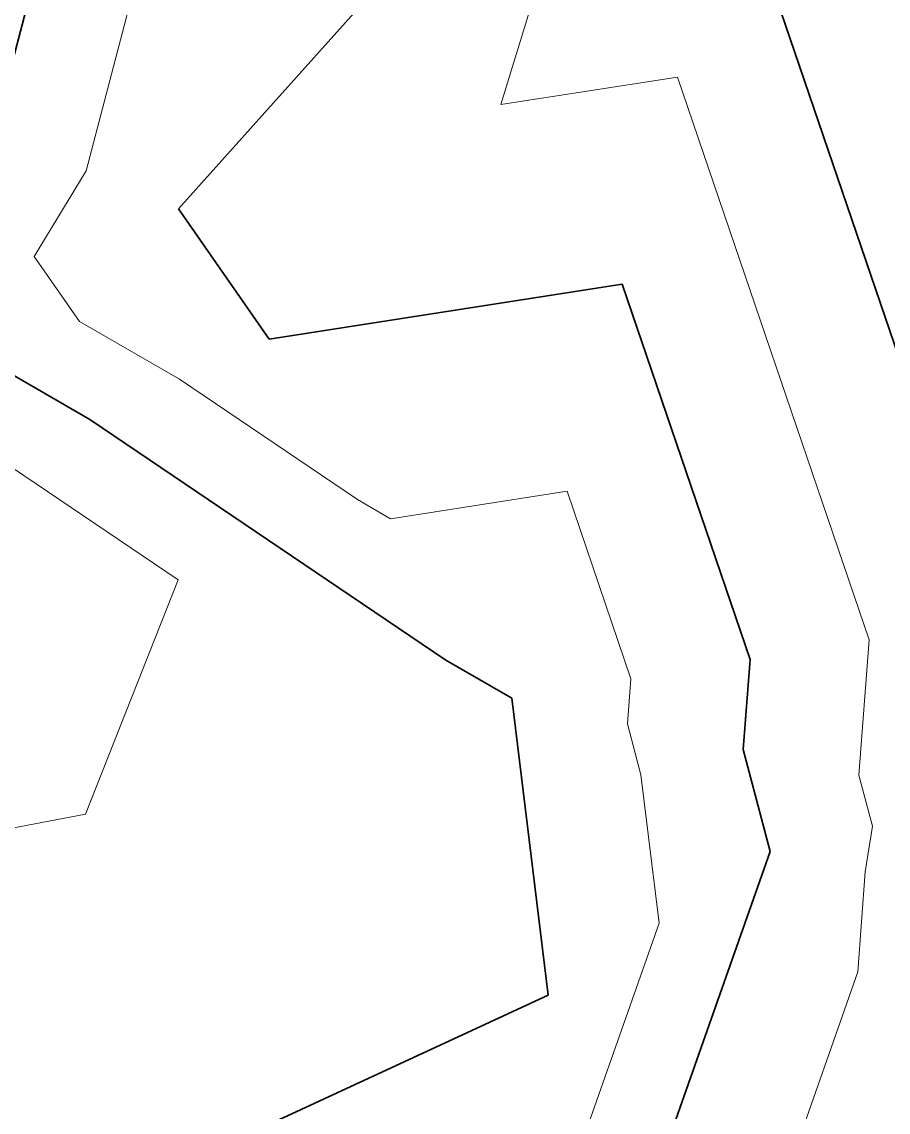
# Model space of a CAD drawing. Header units: millimetres. Extents: x -861324 to 439029, y -308065 to 694685.
# Drawn here: x -220488 to -204825, y -145 to 19573 of the extents above; entities that cross this region are included whole.
import ezdxf

# ---------------------------------------------------------------- set-up
doc = ezdxf.new("R2010")
doc.units = ezdxf.units.MM
doc.layers.add('C-TOPO-MAJR', color=7, linetype='Continuous', lineweight=35)
doc.layers.add('C-TOPO-MINR', color=7, linetype='Continuous', lineweight=9)

msp = doc.modelspace()

# ---------------------------------------------------------------- linework, layer by layer
at = {"layer": 'C-TOPO-MAJR'}
for p, q in [((-219488, 23314), (-220995, 17570)), ((-207635, 22315), (-203012, 8746)), ((-214073, 20189), (-217658, 16189)), ((-217658, 16189), (-216016, 13835)), ((-216016, 13835), (-209632, 14827)), ((-209632, 14827), (-207321, 8043)), ((-222874, 14466), (-219260, 12384)), ((-219260, 12384), (-212822, 8032)), ((-211629, 7340), (-212822, 8032)), ((-207321, 8043), (-207446, 6413)), ((-210973, 1969), (-211629, 7340)), ((-207446, 6413), (-206959, 4572)), ((-206959, 4572), (-210092, -4336)), ((-210973, 1969), (-216164, -437))]:
    msp.add_line(p, q, dxfattribs=at)
at = {"layer": 'C-TOPO-MINR'}
for p, q in [((-210854, 21252), (-211826, 18075)), ((-218573, 19752), (-219326, 16879)), ((-211826, 18075), (-208633, 18571)), ((-208633, 18571), (-205166, 8394)), ((-219326, 16879), (-220266, 15328)), ((-220266, 15328), (-219445, 14151)), ((-219445, 14151), (-217638, 13110)), ((-217638, 13110), (-214419, 10934)), ((-220882, 11658), (-217663, 9482)), ((-213823, 10588), (-210630, 11083)), ((-210630, 11083), (-209475, 7691)), ((-214419, 10934), (-213823, 10588)), ((-217663, 9482), (-219334, 5247)), ((-205166, 8394), (-205355, 5950)), ((-209475, 7691), (-209537, 6876)), ((-209537, 6876), (-209294, 5956)), ((-209294, 5956), (-208966, 3271)), ((-205355, 5950), (-205111, 5029)), ((-219334, 5247), (-224180, 4308)), ((-205111, 5029), (-205240, 4199)), ((-205240, 4199), (-205374, 2394)), ((-208966, 3271), (-210533, -1183)), ((-205374, 2394), (-207724, -4287))]:
    msp.add_line(p, q, dxfattribs=at)

doc.saveas('drawing.dxf')
